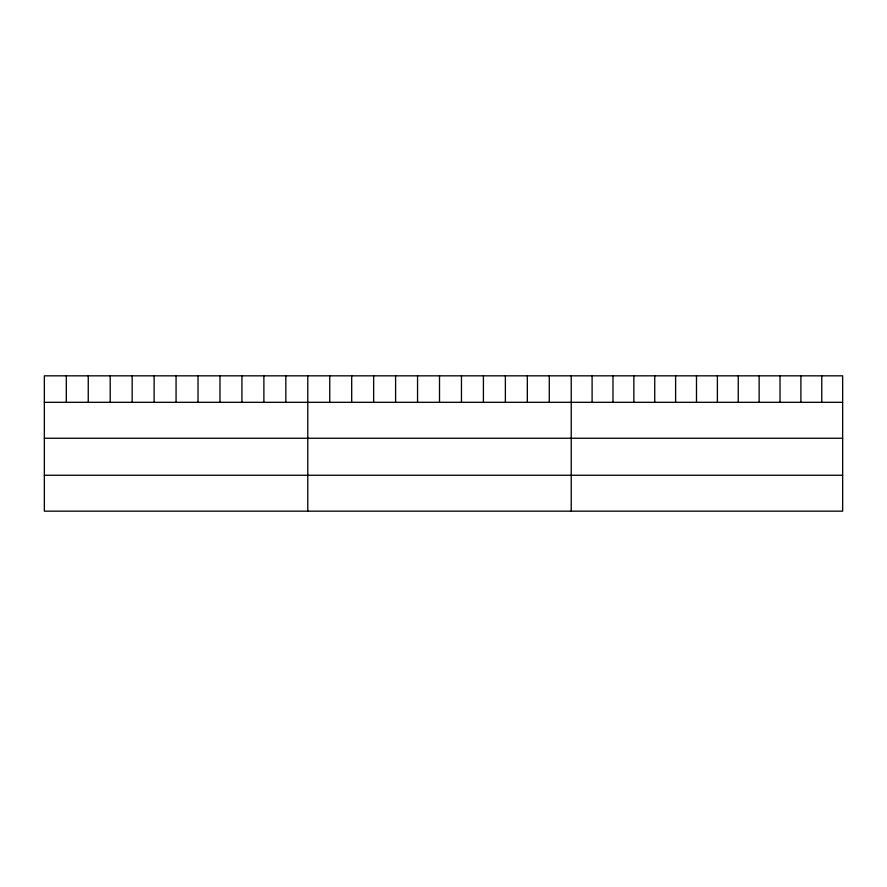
<?xml version="1.0" encoding="UTF-8"?>
<svg xmlns="http://www.w3.org/2000/svg" width="887" height="887" viewBox="0 0 887 887"><rect width="100%" height="100%" fill="white"/><g stroke="black" fill="none" stroke-linecap="round" stroke-linejoin="round"><path stroke-width="1.33" d="M842.65 402.321L842.65 511.167L44.35 511.167L44.35 375.833L842.65 375.833L842.65 402.321L44.35 402.321M44.35 438.245L842.65 438.245M44.35 475.255L842.65 475.255M821.772 375.833L821.772 402.321M800.894 375.833L800.894 402.321M780.017 375.833L780.017 402.321M759.139 375.833L759.139 402.321M738.261 375.833L738.261 402.321M717.383 375.833L717.383 402.321M696.495 375.833L696.495 402.321M675.617 375.833L675.617 402.321M654.739 375.833L654.739 402.321M633.861 375.833L633.861 402.321M612.984 375.833L612.984 402.321M592.106 375.833L592.106 402.321M571.228 375.833L571.228 511.167M549.275 375.833L549.275 402.321M527.322 375.833L527.322 402.321M505.368 375.833L505.368 402.321M483.415 375.833L483.415 402.321M461.462 375.833L461.462 402.321M439.508 375.833L439.508 402.321M417.555 375.833L417.555 402.321M395.602 375.833L395.602 402.321M373.649 375.833L373.649 402.321M351.695 375.833L351.695 402.321M329.742 375.833L329.742 402.321M307.789 375.833L307.789 511.167M285.836 375.833L285.836 402.321M263.882 375.833L263.882 402.321M241.929 375.833L241.929 402.321M219.976 375.833L219.976 402.321M198.023 375.833L198.023 402.321M176.07 375.833L176.07 402.321M154.116 375.833L154.116 402.321M132.163 375.833L132.163 402.321M110.21 375.833L110.21 402.321M88.256 375.833L88.256 402.321M66.303 375.833L66.303 402.321"/></g></svg>
